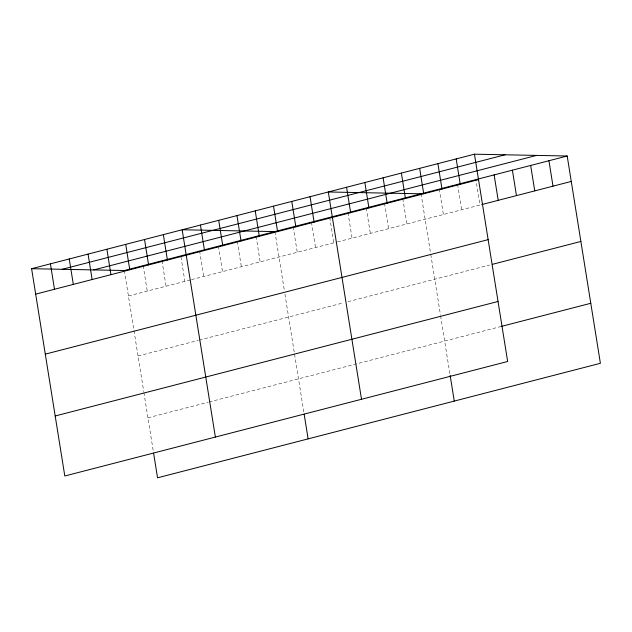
<?xml version="1.0" encoding="UTF-8"?>
<svg xmlns="http://www.w3.org/2000/svg" width="632" height="632" viewBox="0 0 632 632"><rect width="100%" height="100%" fill="white"/><g stroke="black" fill="none" stroke-linecap="round" stroke-linejoin="round"><path stroke-width="0.47" stroke-dasharray="3.16 2.37" d="M128.422 295.95L190.532 279.889M191.472 279.644L336.532 242.135M337.449 241.906L479.933 205.06L475.857 179.622M138.037 355.966L198.258 340.387M199.206 340.15L343.405 302.862M347.971 301.677L489.547 265.069M147.935 417.799L208.165 402.221M209.105 401.976L501.279 326.428M457.592 184.346L461.668 209.785M439.327 189.071L443.395 214.509M421.054 193.795L430.621 253.527M430.779 254.475L440.449 314.847M440.599 315.779L449.984 374.413M402.789 198.519L406.866 223.949M384.525 203.243L388.593 228.673M366.252 207.968L370.328 233.398M347.987 212.692L352.063 238.122M329.722 217.416L333.791 242.846M311.45 222.132L315.526 247.57M293.185 226.856L297.261 252.294M274.92 231.581L284.329 290.357M284.937 294.172L304 413.154M256.094 236.447L260.171 261.885M237.277 241.313L241.345 266.751M218.451 246.18L222.527 271.618M199.633 251.046L203.709 276.484M180.965 256.861L184.884 281.351M161.99 260.779L166.066 286.217M143.172 265.645L147.24 291.083M124.346 270.512L143.733 391.563M143.883 392.504L153.434 452.085"/><path stroke-width="0.95" d="M474.45 154.192L507.654 361.488L64.804 475.991L31.6 268.703L474.45 154.192L567.196 156.009L600.4 363.297L157.55 477.808L153.584 453.041M62.205 269.295L505.055 154.793M93.741 269.919L536.592 155.409M567.196 156.009L124.346 270.512L31.6 268.703M35.676 294.133L478.527 179.622M481.758 204.586L571.273 181.439M45.283 354.149L488.133 239.639M492.288 264.366L580.887 241.456M55.189 415.982L498.04 301.472M501.279 326.428L590.786 303.289M421.054 193.795L328.308 191.978L361.512 399.274M274.92 231.581L182.166 229.764L215.37 437.06M548.932 160.733L553 186.163M530.659 165.458L534.735 190.888M512.394 170.174L516.47 195.612M494.129 174.898L498.198 200.336M456.186 158.916L460.254 184.346M437.913 163.641L441.989 189.071M419.648 168.365L423.724 193.795M450.142 375.368L454.258 401.091M401.375 173.089L405.452 198.519M383.111 177.805L387.187 203.243M364.846 182.53L368.922 207.968M346.573 187.254L350.649 212.692M310.043 196.702L314.112 222.14M291.771 201.426L295.847 226.864M273.506 206.15L277.582 231.581M304.15 414.11L308.116 438.877M255.241 210.875L259.31 236.305M236.968 215.599L241.045 241.029M218.704 220.323L222.78 245.753M200.439 225.047L204.507 250.477M163.348 234.63L167.425 260.068M144.53 239.496L148.599 264.934M125.705 244.363L129.781 269.801M106.887 249.237L110.956 274.667M88.061 254.103L92.138 279.534M69.244 258.97L73.32 284.4M50.418 263.836L54.494 289.266"/></g></svg>
